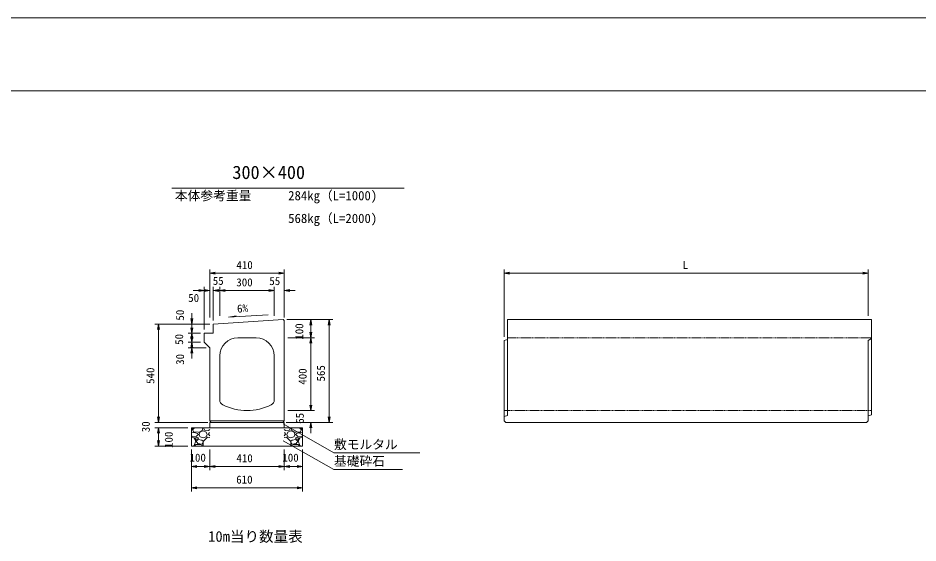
# Model space of a CAD drawing. Units: millimetres, scale not verified. Extents: x 0 to 84100, y 0 to 59400.
# Drawn here: x 27398 to 52116, y 44981 to 59400 of the extents above; entities that cross this region are included whole.
import ezdxf
from ezdxf.enums import TextEntityAlignment as Align

# ---------------------------------------------------------------- set-up
doc = ezdxf.new("R2010")
doc.units = ezdxf.units.MM
doc.header["$LTSCALE"] = 100
doc.linetypes.add('USER1', pattern=[0.375, 0.25, -0.125])
for name, color, linetype, lineweight in [('0_2', 7, 'Continuous', 18), ('D-STR-DIM（寸法）', 7, 'Continuous', 18), ('D-STR-HTXT（旗揚げ）', 7, 'Continuous', 18), ('D-STR-STRn（構造物）', 7, 'Continuous', 18), ('D-STR（構造物外形線）', 1, 'Continuous', 18), ('D-TTL(外枠）', 2, 'Continuous', 18), ('DEFPOINTS_3', 8, 'Continuous', 18)]:
    doc.layers.add(name, color=color, linetype=linetype, lineweight=lineweight)
for name, color, linetype in [('D-MTR-TXT(文字列）', 7, 'Continuous'), ('D-MTR（材料表タイトル）', 7, 'Continuous'), ('D-STR-TXT（文字）', 7, 'Continuous'), ('D-TTL-TXT（文字）', 7, 'Continuous')]:
    doc.layers.add(name, color=color, linetype=linetype)
doc.styles.add('ＭＳ ゴシック', font='')
doc.styles.get('ＭＳ ゴシック').set_extended_font_data('MS Gothic')

msp = doc.modelspace()

# ---------------------------------------------------------------- linework, layer by layer
at = {"layer": '0_2'}
for p, q in [((32662.7, 52390.5), (32812.7, 52415.5)), ((34562.7, 52415.5), (34712.7, 52390.5)), ((40750.8, 52390.5), (40900.8, 52415.5)), ((50600.8, 52415.5), (50750.8, 52390.5)), ((32812.7, 52365.5), (32662.7, 52390.5)), ((32662.7, 52390.5), (32812.7, 52390.5)), ((34712.7, 52390.5), (34562.7, 52365.5)), ((34712.7, 52390.5), (34562.7, 52390.5)), ((40900.8, 52365.5), (40750.8, 52390.5)), ((40750.8, 52390.5), (40900.8, 52390.5)), ((50750.8, 52390.5), (50600.8, 52365.5)), ((50750.8, 52390.5), (50600.8, 52390.5)), ((32362.7, 51939.4), (32512.7, 51914.4)), ((32512.7, 51914.4), (32362.7, 51889.4)), ((32512.7, 51914.4), (32362.7, 51914.4)), ((32512.7, 51939.4), (32662.7, 51914.4)), ((32662.7, 51914.4), (32512.7, 51889.4)), ((32662.7, 51914.4), (32512.7, 51914.4)), ((32762.7, 51914.4), (32912.7, 51939.4)), ((32912.7, 51889.4), (32762.7, 51914.4)), ((32762.7, 51914.4), (32912.7, 51914.4)), ((32937.7, 51914.4), (33087.7, 51939.4)), ((32937.7, 51914.4), (33087.7, 51939.4)), ((33087.7, 51889.4), (32937.7, 51914.4)), ((32937.7, 51914.4), (33087.7, 51914.4)), ((33087.7, 51889.4), (32937.7, 51914.4)), ((32937.7, 51914.4), (33087.7, 51914.4)), ((34287.7, 51939.4), (34437.7, 51914.4)), ((34287.7, 51939.4), (34437.7, 51914.4)), ((34437.7, 51914.4), (34287.7, 51889.4)), ((34437.7, 51914.4), (34287.7, 51914.4)), ((34437.7, 51914.4), (34287.7, 51889.4)), ((34437.7, 51914.4), (34287.7, 51914.4)), ((34712.7, 51914.4), (34862.7, 51939.4)), ((34862.7, 51889.4), (34712.7, 51914.4)), ((34712.7, 51914.4), (34862.7, 51914.4)), ((31234, 50844.7), (31259, 50994.7)), ((31259, 50994.7), (31284, 50844.7)), ((31259, 50994.7), (31259, 50844.7)), ((32173.8, 50994.7), (32148.8, 51144.7)), ((32198.8, 51144.7), (32173.8, 50994.7)), ((32173.8, 50994.7), (32173.8, 51144.7)), ((35415.3, 50967.8), (35440.3, 51117.8)), ((35440.3, 51117.8), (35465.3, 50967.8)), ((35440.3, 51117.8), (35440.3, 50967.8)), ((35918.5, 50967.8), (35943.5, 51117.8)), ((35943.5, 51117.8), (35968.5, 50967.8)), ((35943.5, 51117.8), (35943.5, 50967.8)), ((32173.8, 50744.7), (32148.8, 50894.7)), ((32148.8, 50594.7), (32173.8, 50744.7)), ((32198.8, 50894.7), (32173.8, 50744.7)), ((32173.8, 50744.7), (32173.8, 50894.7)), ((32173.8, 50744.7), (32198.8, 50594.7)), ((32173.8, 50744.7), (32173.8, 50594.7)), ((35440.3, 50619.7), (35415.3, 50769.7)), ((35465.3, 50769.7), (35440.3, 50619.7)), ((35440.3, 50619.7), (35440.3, 50769.7)), ((32173.8, 50494.7), (32148.8, 50644.7)), ((32148.8, 50344.7), (32173.8, 50494.7)), ((32198.8, 50644.7), (32173.8, 50494.7)), ((32173.8, 50494.7), (32173.8, 50644.7)), ((32173.8, 50494.7), (32198.8, 50344.7)), ((32173.8, 50494.7), (32173.8, 50344.7)), ((35415.3, 50469.7), (35440.3, 50619.7)), ((35440.3, 50619.7), (35465.3, 50469.7)), ((35440.3, 50619.7), (35440.3, 50469.7)), ((32148.8, 50194.7), (32173.8, 50344.7)), ((32173.8, 50344.7), (32198.8, 50194.7)), ((32173.8, 50344.7), (32173.8, 50194.7)), ((35440.3, 48619.7), (35415.3, 48769.7)), ((35440.3, 48619.7), (35415.3, 48769.7)), ((35465.3, 48769.7), (35440.3, 48619.7)), ((35440.3, 48619.7), (35440.3, 48769.7)), ((35465.3, 48769.7), (35440.3, 48619.7)), ((35440.3, 48619.7), (35440.3, 48769.7)), ((31259, 48294.7), (31234, 48444.7)), ((31259, 48294.7), (31234, 48444.7)), ((31284, 48444.7), (31259, 48294.7)), ((31259, 48294.7), (31259, 48444.7)), ((31284, 48444.7), (31259, 48294.7)), ((31259, 48294.7), (31259, 48444.7)), ((35415.3, 48144.7), (35440.3, 48294.7)), ((35440.3, 48294.7), (35465.3, 48144.7)), ((35440.3, 48294.7), (35440.3, 48144.7)), ((35943.5, 48294.7), (35918.5, 48444.7)), ((35968.5, 48444.7), (35943.5, 48294.7)), ((35943.5, 48294.7), (35943.5, 48444.7)), ((31234, 47994.7), (31259, 48144.7)), ((31234, 47994.7), (31259, 48144.7)), ((31259, 48144.7), (31284, 47994.7)), ((31259, 48144.7), (31259, 47994.7)), ((31259, 48144.7), (31284, 47994.7)), ((31259, 48144.7), (31259, 47994.7)), ((31259, 47644.7), (31234, 47794.7)), ((31284, 47794.7), (31259, 47644.7)), ((31259, 47644.7), (31259, 47794.7)), ((32162.7, 47083.5), (32312.7, 47108.5)), ((32312.7, 47058.5), (32162.7, 47083.5)), ((32162.7, 47083.5), (32312.7, 47083.5)), ((32512.7, 47108.5), (32662.7, 47083.5)), ((32662.7, 47083.5), (32512.7, 47058.5)), ((32662.7, 47083.5), (32512.7, 47083.5)), ((32662.7, 47083.5), (32812.7, 47108.5)), ((32812.7, 47058.5), (32662.7, 47083.5)), ((32662.7, 47083.5), (32812.7, 47083.5)), ((34562.7, 47108.5), (34712.7, 47083.5)), ((34712.7, 47083.5), (34562.7, 47058.5)), ((34712.7, 47083.5), (34562.7, 47083.5)), ((34712.7, 47083.5), (34862.7, 47108.5)), ((34862.7, 47058.5), (34712.7, 47083.5)), ((34712.7, 47083.5), (34862.7, 47083.5)), ((35062.7, 47108.5), (35212.7, 47083.5)), ((35212.7, 47083.5), (35062.7, 47058.5)), ((35212.7, 47083.5), (35062.7, 47083.5)), ((32162.7, 46496.9), (32312.7, 46521.9)), ((32312.7, 46471.9), (32162.7, 46496.9)), ((32162.7, 46496.9), (32312.7, 46496.9)), ((35062.7, 46521.9), (35212.7, 46496.9)), ((35212.7, 46496.9), (35062.7, 46471.9)), ((35212.7, 46496.9), (35062.7, 46496.9))]:
    msp.add_line(p, q, dxfattribs=at)
at = {"layer": 'D-STR-DIM（寸法）'}
for p, q in [((32662.7, 51172.8), (32662.7, 52490.5)), ((34712.7, 51172.8), (34712.7, 52490.5)), ((40750.8, 50644.7), (40750.8, 52490.5)), ((50750.8, 51219.7), (50750.8, 52490.5)), ((32812.7, 52390.5), (34562.7, 52390.5)), ((50600.8, 52390.5), (40900.8, 52390.5)), ((32362.7, 51914.4), (32212.7, 51914.4)), ((32512.7, 51914.4), (32362.7, 51914.4)), ((32512.7, 50844.7), (32512.7, 52014.4)), ((32662.7, 51172.8), (32662.7, 52014.4)), ((32762.7, 51094.7), (32762.7, 52014.4)), ((32912.7, 51914.4), (33062.7, 51914.4)), ((32937.7, 51217.8), (32937.7, 52014.4)), ((32937.7, 51217.8), (32937.7, 52014.4)), ((33087.7, 51914.4), (33237.7, 51914.4)), ((34287.7, 51914.4), (33087.7, 51914.4)), ((34287.7, 51914.4), (34137.7, 51914.4)), ((34437.7, 51217.8), (34437.7, 52014.4)), ((34437.7, 51217.8), (34437.7, 52014.4)), ((34712.7, 51172.8), (34712.7, 52014.4)), ((34862.7, 51914.4), (35012.7, 51914.4)), ((32173.8, 51144.7), (32173.8, 51294.7)), ((33179.1, 51179.9), (34266.4, 51248.7)), ((33179.1, 51179.9), (33392, 51221.5)), ((32662.7, 50994.7), (31159, 50994.7)), ((32662.7, 50994.7), (32073.8, 50994.7)), ((32173.8, 50894.7), (32173.8, 51044.7)), ((34782.8, 51117.8), (35540.3, 51117.8)), ((34782.8, 51117.8), (36043.5, 51117.8)), ((35440.3, 50967.8), (35440.3, 50769.7)), ((35943.5, 50967.8), (35943.5, 48444.7)), ((31259, 50844.7), (31259, 48444.7)), ((32412.7, 50744.7), (32073.8, 50744.7)), ((32412.7, 50744.7), (32073.8, 50744.7)), ((32173.8, 50644.7), (32173.8, 50794.7)), ((32412.7, 50494.7), (32073.8, 50494.7)), ((32412.7, 50494.7), (32073.8, 50494.7)), ((32173.8, 50594.7), (32173.8, 50444.7)), ((34812.7, 50619.7), (35540.3, 50619.7)), ((34812.7, 50619.7), (35540.3, 50619.7)), ((35440.3, 50469.7), (35440.3, 48769.7)), ((32562.7, 50344.7), (32073.8, 50344.7)), ((32173.8, 50344.7), (32173.8, 50194.7)), ((32173.8, 50194.7), (32173.8, 50044.7)), ((35440.3, 48769.7), (35440.3, 48919.7)), ((31259, 48444.7), (31259, 48594.7)), ((34812.7, 48619.7), (35540.3, 48619.7)), ((34812.7, 48619.7), (35540.3, 48619.7)), ((32607.7, 48294.7), (31159, 48294.7)), ((32562.7, 48294.7), (31159, 48294.7)), ((34767.7, 48294.7), (35540.3, 48294.7)), ((34767.7, 48294.7), (36043.5, 48294.7)), ((32062.7, 48144.7), (31159, 48144.7)), ((32062.7, 48144.7), (31159, 48144.7)), ((31259, 47994.7), (31259, 47794.7)), ((31259, 47994.7), (31259, 47844.7)), ((35440.3, 48144.7), (35440.3, 47994.7)), ((32062.7, 47644.7), (31159, 47644.7)), ((32162.7, 47544.7), (32162.7, 46396.9)), ((32162.7, 47544.7), (32162.7, 46983.5)), ((32662.7, 47544.7), (32662.7, 46983.5)), ((32662.7, 47544.7), (32662.7, 46983.5)), ((34712.7, 47544.7), (34712.7, 46983.5)), ((34712.7, 47544.7), (34712.7, 46983.5)), ((35212.7, 47546.3), (35212.7, 46396.9)), ((35212.7, 47544.7), (35212.7, 46983.5)), ((32512.7, 47083.5), (32312.7, 47083.5)), ((34562.7, 47083.5), (32812.7, 47083.5)), ((34862.7, 47083.5), (35062.7, 47083.5)), ((35062.7, 46496.9), (32312.7, 46496.9))]:
    msp.add_line(p, q, dxfattribs=at)
at = {"layer": 'D-STR-HTXT（旗揚げ）'}
for p, q in [((31623.5, 54723), (38001.8, 54723)), ((34680.3, 48249.6), (36076.4, 47458.4)), ((34680.3, 47790.5), (36076.4, 46999.3)), ((38436.2, 47458.4), (36076.4, 47458.4)), ((37962.7, 46999.3), (36076.4, 46999.3))]:
    msp.add_line(p, q, dxfattribs=at)
at = {"layer": 'D-STR-STRn（構造物）'}
for p, q in [((32662.7, 48294.7), (32662.7, 48144.7)), ((34712.7, 48294.7), (34712.7, 48144.7)), ((32662.7, 48144.7), (32162.7, 48144.7)), ((32162.7, 48144.7), (32162.7, 47644.7)), ((32162.7, 48101.2), (32219, 48144.7)), ((32239, 48013.9), (32162.7, 48005.8)), ((32193.6, 48089.5), (32243.3, 48144.7)), ((32229.6, 48029.2), (32194.6, 48089.2)), ((32353.3, 48020.5), (32228.3, 48030.5)), ((32338.4, 47989.7), (32238.4, 48014.7)), ((32343.6, 47964.5), (32298.6, 47914.5)), ((32343.6, 47964.1), (32338.6, 47989.1)), ((32458.8, 48074.1), (32353.8, 48019.1)), ((32368.1, 47964.6), (32398.1, 47894.6)), ((32373.5, 47964.4), (32403.5, 48034.4)), ((32403.6, 48034.4), (32483.6, 48059.4)), ((32478.7, 48144.4), (32458.7, 48074.4)), ((32483.4, 48059.4), (32563.4, 48029.4)), ((32495.8, 48144.7), (32522.8, 48080.6)), ((32523.3, 48079.2), (32628.3, 48074.2)), ((32563.6, 48029.3), (32593.6, 47964.3)), ((32568.4, 47894.7), (32593.4, 47964.7)), ((32662.7, 47928.7), (32628.4, 47966.1)), ((32628.5, 47964.6), (32643.5, 48004.6)), ((32628.6, 48074.8), (32662.7, 48101.2)), ((32662.7, 48005.8), (32644, 48003.9)), ((34712.7, 48144.7), (32662.7, 48144.7)), ((34712.7, 48144.7), (35212.7, 48144.7)), ((34746.8, 48074.8), (34712.7, 48101.2)), ((34712.7, 48005.8), (34731.4, 48003.9)), ((34712.7, 47928.7), (34747, 47966.1)), ((34746.9, 47964.6), (34731.9, 48004.6)), ((34852.1, 48079.2), (34747.1, 48074.2)), ((34811.8, 48029.3), (34781.8, 47964.3)), ((34807, 47894.7), (34782, 47964.7)), ((34892, 48059.4), (34812, 48029.4)), ((34879.6, 48144.7), (34852.7, 48080.6)), ((34971.8, 48034.4), (34891.8, 48059.4)), ((34896.7, 48144.4), (34916.7, 48074.4)), ((34916.6, 48074.1), (35021.6, 48019.1)), ((35002, 47964.4), (34972, 48034.4)), ((35007.3, 47964.6), (34977.3, 47894.6)), ((35022.2, 48020.5), (35147.2, 48030.5)), ((35031.8, 47964.1), (35036.8, 47989.1)), ((35031.8, 47964.5), (35076.8, 47914.5)), ((35037, 47989.7), (35137, 48014.7)), ((35181.8, 48089.5), (35132.1, 48144.7)), ((35136.4, 48013.9), (35212.7, 48005.8)), ((35145.9, 48029.2), (35180.9, 48089.2)), ((35212.7, 48101.2), (35156.4, 48144.7)), ((35212.7, 48144.7), (35212.7, 47644.7)), ((32183.4, 47906.1), (32162.7, 47928.7)), ((32223.7, 47873.9), (32162.7, 47879)), ((32298.2, 47914.8), (32183.2, 47904.8)), ((32279.7, 47784.7), (32224.7, 47874.7)), ((32238.6, 47659.3), (32278.6, 47784.3)), ((32273.4, 47869.5), (32293.4, 47819.5)), ((32308.5, 47884.3), (32273.5, 47869.3)), ((32293.4, 47819.6), (32368.4, 47864.6)), ((32293.4, 47774.6), (32333.4, 47714.6)), ((32343.6, 47824.4), (32293.6, 47774.4)), ((32368.7, 47864.5), (32308.7, 47884.5)), ((32333.7, 47714.2), (32458.7, 47699.2)), ((32444.1, 47809.7), (32344.1, 47824.7)), ((32398.2, 47894.1), (32483.2, 47869.1)), ((32484.6, 47773.4), (32444.6, 47808.4)), ((32458.7, 47699.5), (32483.7, 47744.5)), ((32488.3, 47779.7), (32483.3, 47674.7)), ((32483.6, 47744.5), (32483.6, 47774.5)), ((32483.8, 47869.2), (32568.8, 47894.2)), ((32603.7, 47884.4), (32488.7, 47779.4)), ((32662.7, 47879), (32603.7, 47883.9)), ((34712.7, 47879), (34771.7, 47883.9)), ((34771.7, 47884.4), (34886.7, 47779.4)), ((34891.6, 47869.2), (34806.6, 47894.2)), ((34887.1, 47779.7), (34892.1, 47674.7)), ((34890.8, 47773.4), (34930.8, 47808.4)), ((34916.7, 47699.5), (34891.7, 47744.5)), ((34891.8, 47744.5), (34891.8, 47774.5)), ((34977.2, 47894.1), (34892.2, 47869.1)), ((35041.7, 47714.2), (34916.7, 47699.2)), ((34931.3, 47809.7), (35031.3, 47824.7)), ((35006.7, 47864.5), (35066.7, 47884.5)), ((35082, 47819.6), (35007, 47864.6)), ((35031.9, 47824.4), (35081.9, 47774.4)), ((35082, 47774.6), (35042, 47714.6)), ((35066.9, 47884.3), (35101.9, 47869.3)), ((35077.2, 47914.8), (35192.2, 47904.8)), ((35102, 47869.5), (35082, 47819.5)), ((35095.7, 47784.7), (35150.7, 47874.7)), ((35136.8, 47659.3), (35096.8, 47784.3)), ((35151.7, 47873.9), (35212.7, 47879)), ((35192, 47906.1), (35212.7, 47928.7)), ((32162.7, 47644.7), (35212.7, 47644.7)), ((32219, 47644.7), (32238.6, 47659.8)), ((32243.3, 47644.7), (32283.6, 47689.5)), ((32283.6, 47689.5), (32413.6, 47689.5)), ((32413.4, 47690.6), (32478.4, 47645.6)), ((32482.8, 47675.6), (32495.8, 47644.7)), ((34892.7, 47675.6), (34879.6, 47644.7)), ((34962, 47690.6), (34897, 47645.6)), ((35091.8, 47689.5), (34961.8, 47689.5)), ((35132.1, 47644.7), (35091.8, 47689.5)), ((35156.4, 47644.7), (35136.8, 47659.8))]:
    msp.add_line(p, q, dxfattribs=at)
at = {"layer": 'D-STR（構造物外形線）'}
for p, q in [((32762.7, 50994.7), (34682.8, 51117.8)), ((32762.7, 50744.7), (32762.7, 50994.7)), ((34682.8, 51117.8), (34712.7, 51089.7)), ((34712.7, 48339.7), (34712.7, 51089.7)), ((40840.8, 51119.7), (50840.8, 51119.7)), ((40840.8, 48484.7), (40840.8, 51119.7)), ((50840.8, 48499.7), (50840.8, 51119.7)), ((32512.7, 50744.7), (32762.7, 50744.7)), ((32512.7, 50494.7), (32512.7, 50744.7)), ((32512.7, 50494.7), (32662.7, 50344.7)), ((33437.7, 50619.7), (33937.7, 50619.7)), ((40750.8, 50544.7), (40840.8, 50569.7)), ((40750.8, 48339.7), (40750.8, 50544.7)), ((50750.8, 50544.7), (50840.8, 50594.7)), ((50750.8, 48339.7), (50750.8, 50544.7)), ((32662.7, 48339.7), (32662.7, 50344.7)), ((32937.7, 48910.3), (32937.7, 50119.7)), ((34437.7, 48910.3), (34437.7, 50119.7)), ((40750.8, 48454.7), (40840.8, 48484.7)), ((50750.8, 48469.7), (50840.8, 48499.7)), ((32662.7, 48339.7), (34712.7, 48339.7)), ((32662.7, 48339.7), (32707.7, 48294.7)), ((32662.7, 48294.7), (34712.7, 48294.7)), ((32707.7, 48294.7), (34667.7, 48294.7)), ((32707.7, 48294.7), (34667.7, 48294.7)), ((34667.7, 48294.7), (34712.7, 48339.7)), ((40750.8, 48339.7), (40795.8, 48294.7)), ((40795.8, 48294.7), (50705.8, 48294.7)), ((50705.8, 48294.7), (50750.8, 48339.7))]:
    msp.add_line(p, q, dxfattribs=at)
at = {"layer": 'D-STR（構造物外形線）', "linetype": 'USER1'}
for p, q in [((40840.8, 50619.7), (50840.8, 50619.7)), ((40750.8, 48619.7), (50840.8, 48619.7))]:
    msp.add_line(p, q, dxfattribs=at)
at = {"layer": 'D-STR（構造物外形線）'}
for centre, radius, start, end in [((33437.7, 50119.7), 500, 90, 180), ((33937.7, 50119.7), 500, 0, 90), ((33087.7, 48910.3), 150, 180, 243.61261), ((33687.7, 50119.7), 1500, 243.61226, 296.38774), ((34287.7, 48910.3), 150, 296.38739, 0)]:
    msp.add_arc(centre, radius, start, end, dxfattribs=at)
at = {"layer": 'D-TTL(外枠）'}
msp.add_line((2300, 57400), (81800, 57400), dxfattribs=at)
at = {"layer": 'DEFPOINTS_3'}
msp.add_line((0, 59400), (84100, 59400), dxfattribs=at)

# ---------------------------------------------------------------- texts
at = {"layer": 'D-MTR-TXT(文字列）', "style": 'ＭＳ ゴシック'}
for s, p in [('本体参考重量', (31706.5, 54316.3)), ('284kg（L=1000)', (34818.5, 54316.3)), ('568kg（L=2000)', (34818.5, 53692.2))]:
    msp.add_text(s, height=256.6, dxfattribs=at).set_placement(p, align=Align.BOTTOM_LEFT)
at = {"layer": 'D-MTR（材料表タイトル）', "style": 'ＭＳ ゴシック'}
msp.add_text('10m当り数量表', height=293.3, dxfattribs=at).set_placement((32619.8, 44926.2), align=Align.BOTTOM_LEFT)
at = {"layer": 'D-STR-DIM（寸法）', "style": 'ＭＳ ゴシック'}
for s, p in [('410', (33396.8, 52440.5)), ('L', (45651.8, 52440.5)), ('55', (32747.7, 52004.3)), ('300', (33394.6, 51964.4)), ('55', (34301.1, 51998.9)), ('50', (32073.5, 51535.8)), ('100', (32108.9, 47149.9)), ('410', (33396.8, 47133.5)), ('100', (34658.9, 47149.9)), ('610', (33392.3, 46546.9))]:
    msp.add_text(s, height=219.9, dxfattribs=at).set_placement(p, align=Align.BOTTOM_LEFT)
for s, p in [('50', (32023.8, 51089.9)), ('100', (35299.1, 50564.9)), ('50', (31998.8, 50424)), ('30', (32023.8, 49874.5)), ('540', (31209, 49351.5)), ('400', (35390.3, 49328.8)), ('565', (35893.5, 49416.9)), ('65', (35313.5, 48254.8)), ('30', (31084, 48024)), ('100', (31713.9, 47590.9))]:
    msp.add_text(s, height=219.9, rotation=90, dxfattribs=at).set_placement(p, align=Align.BOTTOM_LEFT)
at = {"layer": 'D-STR-TXT（文字）', "style": 'ＭＳ ゴシック'}
msp.add_text('6%', height=219.9, rotation=3.62, dxfattribs=at).set_placement((33424.8, 51240.3), align=Align.BOTTOM_LEFT)
for s, p in [('敷モルタル', (36076.4, 47483.4)), ('基礎砕石', (36076.4, 47024.3))]:
    msp.add_text(s, height=256.6, dxfattribs=at).set_placement(p, align=Align.BOTTOM_LEFT)
at = {"layer": 'D-TTL-TXT（文字）', "style": 'ＭＳ ゴシック'}
msp.add_text('300×400', height=366.6, dxfattribs=at).set_placement((33286.1, 54867.8), align=Align.BOTTOM_LEFT)

doc.saveas('drawing.dxf')
